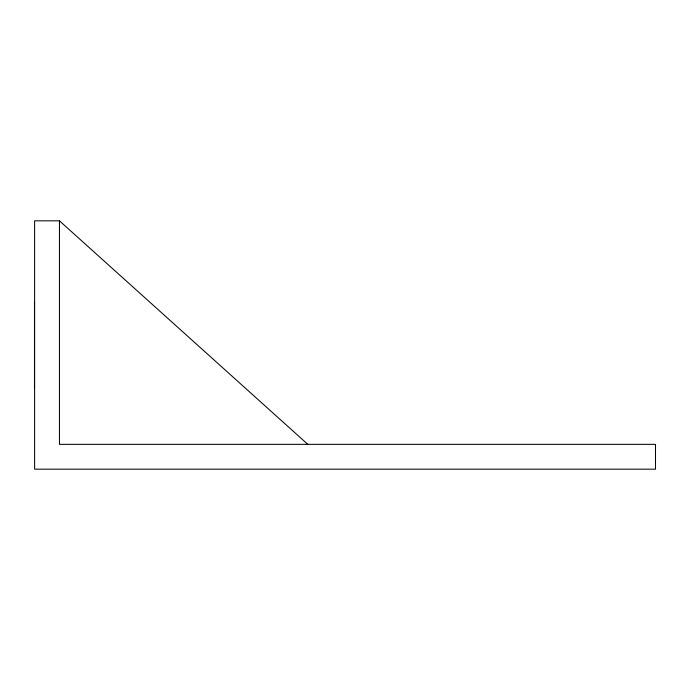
<?xml version="1.0" encoding="UTF-8"?>
<svg xmlns="http://www.w3.org/2000/svg" width="690" height="690" viewBox="0 0 690 690"><rect width="100%" height="100%" fill="white"/><g stroke="black" fill="none" stroke-linecap="round" stroke-linejoin="round"><path stroke-width="1.03" d="M59.452 220.826L34.612 220.826L34.612 469.174L655.5 469.174L655.5 444.343L59.452 444.343L59.452 220.826L307.8 444.343M34.5 301.91L34.5 388.091"/></g></svg>
